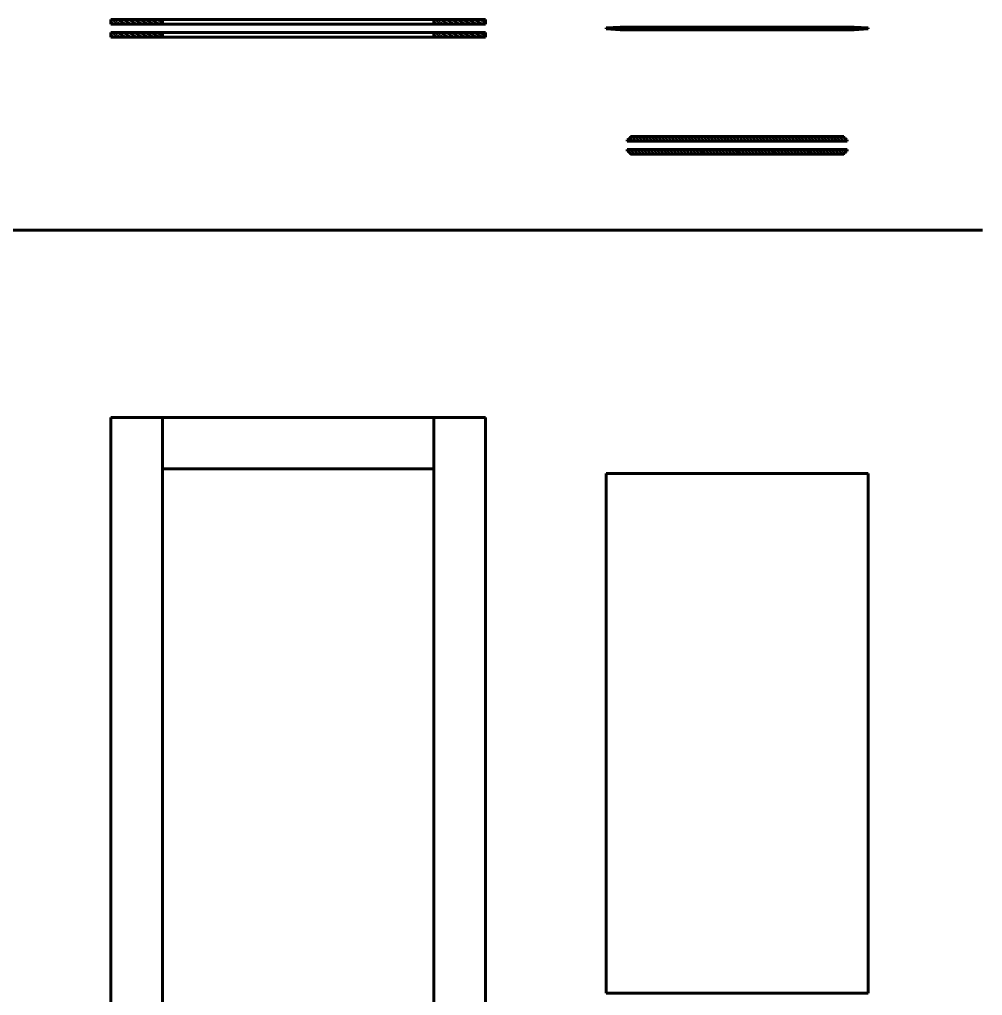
# Model space of a CAD drawing. Header units: inches. Extents: x -4554 to 14101, y -13650 to 2449.
# Drawn here: x 5193 to 7250, y -8735 to -6650 of the extents above; entities that cross this region are included whole.
import ezdxf

# ---------------------------------------------------------------- set-up
doc = ezdxf.new("R2010")
doc.units = ezdxf.units.IN
doc.layers.add('Слой1', color=7, linetype='Continuous')

# ---------------------------------------------------------------- blocks, each defined once
blk = doc.blocks.new('*B254')
at = {"layer": 'Слой1', "linetype": 'Continuous'}
for p, q in [((6094.3, -6660), (6078, -6650.6)), ((6083, -6650), (6100.3, -6660)), ((6106.3, -6660), (6089, -6650)), ((6095, -6650), (6112.3, -6660)), ((6118.3, -6660), (6101, -6650)), ((6107, -6650), (6124.3, -6660)), ((6130.3, -6660), (6113, -6650)), ((6119, -6650), (6136.3, -6660)), ((6142.3, -6660), (6125, -6650)), ((6131, -6650), (6148.3, -6660)), ((6154.3, -6660), (6137, -6650)), ((6143, -6650), (6160.3, -6660)), ((6166.3, -6660), (6149, -6650)), ((6155, -6650), (6172.3, -6660)), ((6178.3, -6660), (6161, -6650)), ((6167, -6650), (6184.3, -6660)), ((6188, -6658.7), (6173, -6650)), ((6179, -6650), (6188, -6655.2)), ((6188, -6651.7), (6185, -6650)), ((6078, -6654), (6088.3, -6660)), ((6082.3, -6660), (6078, -6657.5))]:
    blk.add_line(p, q, dxfattribs=at)
blk = doc.blocks.new('*B255')
at = {"layer": 'Слой1', "linetype": 'Continuous'}
for p, q in [((5404.3, -6660), (5388, -6650.6)), ((5393, -6650), (5410.3, -6660)), ((5416.3, -6660), (5399, -6650)), ((5405, -6650), (5422.3, -6660)), ((5428.3, -6660), (5411, -6650)), ((5417, -6650), (5434.3, -6660)), ((5440.3, -6660), (5423, -6650)), ((5429, -6650), (5446.3, -6660)), ((5452.3, -6660), (5435, -6650)), ((5441, -6650), (5458.3, -6660)), ((5464.3, -6660), (5447, -6650)), ((5453, -6650), (5470.3, -6660)), ((5476.3, -6660), (5459, -6650)), ((5465, -6650), (5482.3, -6660)), ((5488.3, -6660), (5471, -6650)), ((5477, -6650), (5494.3, -6660)), ((5498, -6658.7), (5483, -6650)), ((5489, -6650), (5498, -6655.2)), ((5498, -6651.7), (5495, -6650)), ((5388, -6654), (5398.3, -6660)), ((5392.3, -6660), (5388, -6657.5))]:
    blk.add_line(p, q, dxfattribs=at)
blk = doc.blocks.new('*B276')
at = {"layer": 'Слой1', "linetype": 'Continuous'}
for p, q in [((6094.3, -6660), (6078, -6650.6)), ((6083, -6650), (6100.3, -6660)), ((6106.3, -6660), (6089, -6650)), ((6095, -6650), (6112.3, -6660)), ((6118.3, -6660), (6101, -6650)), ((6107, -6650), (6124.3, -6660)), ((6130.3, -6660), (6113, -6650)), ((6119, -6650), (6136.3, -6660)), ((6142.3, -6660), (6125, -6650)), ((6131, -6650), (6148.3, -6660)), ((6154.3, -6660), (6137, -6650)), ((6143, -6650), (6160.3, -6660)), ((6166.3, -6660), (6149, -6650)), ((6155, -6650), (6172.3, -6660)), ((6178.3, -6660), (6161, -6650)), ((6167, -6650), (6184.3, -6660)), ((6188, -6658.7), (6173, -6650)), ((6179, -6650), (6188, -6655.2)), ((6188, -6651.7), (6185, -6650)), ((6078, -6654), (6088.3, -6660)), ((6082.3, -6660), (6078, -6657.5))]:
    blk.add_line(p, q, dxfattribs=at)
blk = doc.blocks.new('*B277')
at = {"layer": 'Слой1', "linetype": 'Continuous'}
for p, q in [((5404.3, -6660), (5388, -6650.6)), ((5393, -6650), (5410.3, -6660)), ((5416.3, -6660), (5399, -6650)), ((5405, -6650), (5422.3, -6660)), ((5428.3, -6660), (5411, -6650)), ((5417, -6650), (5434.3, -6660)), ((5440.3, -6660), (5423, -6650)), ((5429, -6650), (5446.3, -6660)), ((5452.3, -6660), (5435, -6650)), ((5441, -6650), (5458.3, -6660)), ((5464.3, -6660), (5447, -6650)), ((5453, -6650), (5470.3, -6660)), ((5476.3, -6660), (5459, -6650)), ((5465, -6650), (5482.3, -6660)), ((5488.3, -6660), (5471, -6650)), ((5477, -6650), (5494.3, -6660)), ((5498, -6658.7), (5483, -6650)), ((5489, -6650), (5498, -6655.2)), ((5498, -6651.7), (5495, -6650)), ((5388, -6654), (5398.3, -6660)), ((5392.3, -6660), (5388, -6657.5))]:
    blk.add_line(p, q, dxfattribs=at)
blk = doc.blocks.new('*B281')
at = {"layer": 'Слой1', "linetype": 'Continuous'}
for p, q in [((6094.3, -6688), (6078, -6678.6)), ((6078, -6682), (6088.3, -6688)), ((6082.3, -6688), (6078, -6685.5)), ((6083, -6678), (6100.3, -6688)), ((6106.3, -6688), (6089, -6678)), ((6095, -6678), (6112.3, -6688)), ((6118.3, -6688), (6101, -6678)), ((6107, -6678), (6124.3, -6688)), ((6130.3, -6688), (6113, -6678)), ((6119, -6678), (6136.3, -6688)), ((6142.3, -6688), (6125, -6678)), ((6131, -6678), (6148.3, -6688)), ((6154.3, -6688), (6137, -6678)), ((6143, -6678), (6160.3, -6688)), ((6166.3, -6688), (6149, -6678)), ((6155, -6678), (6172.3, -6688)), ((6178.3, -6688), (6161, -6678)), ((6167, -6678), (6184.3, -6688)), ((6188, -6686.7), (6173, -6678)), ((6179, -6678), (6188, -6683.2)), ((6188, -6679.7), (6185, -6678))]:
    blk.add_line(p, q, dxfattribs=at)
blk = doc.blocks.new('*B282')
at = {"layer": 'Слой1', "linetype": 'Continuous'}
for p, q in [((5404.3, -6688), (5388, -6678.6)), ((5388, -6682), (5398.3, -6688)), ((5392.3, -6688), (5388, -6685.5)), ((5393, -6678), (5410.3, -6688)), ((5416.3, -6688), (5399, -6678)), ((5405, -6678), (5422.3, -6688)), ((5428.3, -6688), (5411, -6678)), ((5417, -6678), (5434.3, -6688)), ((5440.3, -6688), (5423, -6678)), ((5429, -6678), (5446.3, -6688)), ((5452.3, -6688), (5435, -6678)), ((5441, -6678), (5458.3, -6688)), ((5464.3, -6688), (5447, -6678)), ((5453, -6678), (5470.3, -6688)), ((5476.3, -6688), (5459, -6678)), ((5465, -6678), (5482.3, -6688)), ((5488.3, -6688), (5471, -6678)), ((5477, -6678), (5494.3, -6688)), ((5498, -6686.7), (5483, -6678)), ((5489, -6678), (5498, -6683.2)), ((5498, -6679.7), (5495, -6678))]:
    blk.add_line(p, q, dxfattribs=at)
blk = doc.blocks.new('*B301')
at = {"layer": 'Слой1', "linetype": 'Continuous'}
for p, q in [((6503.4, -6910), (6498, -6900.7)), ((6501.1, -6900), (6506.9, -6910)), ((6510.3, -6910), (6504.5, -6900)), ((6508, -6900), (6513.8, -6910)), ((6517.2, -6910), (6511.5, -6900)), ((6514.9, -6900), (6520.7, -6910)), ((6524.2, -6910), (6518.4, -6900)), ((6521.9, -6900), (6527.6, -6910)), ((6531.1, -6910), (6525.3, -6900)), ((6528.8, -6900), (6534.6, -6910)), ((6538, -6910), (6532.3, -6900)), ((6535.7, -6900), (6541.5, -6910)), ((6545, -6910), (6539.2, -6900)), ((6542.7, -6900), (6548.4, -6910)), ((6551.9, -6910), (6546.1, -6900)), ((6549.6, -6900), (6555.4, -6910)), ((6558.8, -6910), (6553, -6900)), ((6556.5, -6900), (6562.3, -6910)), ((6565.7, -6910), (6560, -6900)), ((6563.4, -6900), (6569.2, -6910)), ((6572.7, -6910), (6566.9, -6900)), ((6570.4, -6900), (6576.1, -6910)), ((6579.6, -6910), (6573.8, -6900)), ((6577.3, -6900), (6583.1, -6910)), ((6586.5, -6910), (6580.8, -6900)), ((6584.2, -6900), (6590, -6910)), ((6593.5, -6910), (6587.7, -6900)), ((6591.1, -6900), (6596.9, -6910)), ((6600.4, -6910), (6594.6, -6900)), ((6598.1, -6900), (6603.9, -6910)), ((6607.3, -6910), (6601.5, -6900)), ((6605, -6900), (6610.8, -6910)), ((6614.2, -6910), (6608.5, -6900)), ((6611.9, -6900), (6617.7, -6910)), ((6621.2, -6910), (6615.4, -6900)), ((6618.9, -6900), (6624.6, -6910)), ((6628.1, -6910), (6622.3, -6900)), ((6625.8, -6900), (6631.6, -6910)), ((6635, -6910), (6629.3, -6900)), ((6632.7, -6900), (6638.5, -6910)), ((6642, -6910), (6636.2, -6900)), ((6639.6, -6900), (6645.4, -6910)), ((6648.9, -6910), (6643.1, -6900)), ((6646.6, -6900), (6652.3, -6910)), ((6655.8, -6910), (6650, -6900)), ((6653.5, -6900), (6659.3, -6910)), ((6662.7, -6910), (6657, -6900)), ((6660.4, -6900), (6666.2, -6910)), ((6669.7, -6910), (6663.9, -6900)), ((6667.4, -6900), (6673.1, -6910)), ((6676.6, -6910), (6670.8, -6900)), ((6674.3, -6900), (6680.1, -6910)), ((6683.5, -6910), (6677.8, -6900)), ((6681.2, -6900), (6687, -6910)), ((6690.5, -6910), (6684.7, -6900)), ((6688.1, -6900), (6693.9, -6910)), ((6697.4, -6910), (6691.6, -6900)), ((6695.1, -6900), (6700.8, -6910)), ((6704.3, -6910), (6698.5, -6900)), ((6702, -6900), (6707.8, -6910)), ((6711.2, -6910), (6705.5, -6900)), ((6708.9, -6900), (6714.7, -6910)), ((6718.2, -6910), (6712.4, -6900)), ((6715.9, -6900), (6721.6, -6910)), ((6725.1, -6910), (6719.3, -6900)), ((6722.8, -6900), (6728.6, -6910)), ((6732, -6910), (6726.2, -6900)), ((6729.7, -6900), (6735.5, -6910)), ((6739, -6910), (6733.2, -6900)), ((6736.6, -6900), (6742.4, -6910)), ((6745.9, -6910), (6740.1, -6900)), ((6743.6, -6900), (6749.3, -6910)), ((6752.8, -6910), (6747, -6900)), ((6750.5, -6900), (6756.3, -6910)), ((6759.7, -6910), (6754, -6900)), ((6757.4, -6900), (6763.2, -6910)), ((6766.7, -6910), (6760.9, -6900)), ((6764.4, -6900), (6770.1, -6910)), ((6773.6, -6910), (6767.8, -6900)), ((6771.3, -6900), (6777.1, -6910)), ((6780.5, -6910), (6774.7, -6900)), ((6778.2, -6900), (6784, -6910)), ((6787.4, -6910), (6781.7, -6900)), ((6785.1, -6900), (6790.9, -6910)), ((6794.4, -6910), (6788.6, -6900)), ((6792.1, -6900), (6797.8, -6910)), ((6801.3, -6910), (6795.5, -6900)), ((6799, -6900), (6804.8, -6910)), ((6808.2, -6910), (6802.5, -6900)), ((6805.9, -6900), (6811.7, -6910)), ((6815.2, -6910), (6809.4, -6900)), ((6812.9, -6900), (6818.6, -6910)), ((6822.1, -6910), (6816.3, -6900)), ((6819.8, -6900), (6825.6, -6910)), ((6829, -6910), (6823.2, -6900)), ((6826.7, -6900), (6832.5, -6910)), ((6835.9, -6910), (6830.2, -6900)), ((6833.6, -6900), (6839.4, -6910)), ((6842.9, -6910), (6837.1, -6900)), ((6840.6, -6900), (6846.3, -6910)), ((6849.8, -6910), (6844, -6900)), ((6847.5, -6900), (6853.3, -6910)), ((6856.7, -6910), (6851, -6900)), ((6854.4, -6900), (6860.2, -6910)), ((6863.7, -6910), (6857.9, -6900)), ((6861.3, -6900), (6867.1, -6910)), ((6870.6, -6910), (6864.8, -6900)), ((6868.3, -6900), (6874.1, -6910)), ((6877.5, -6910), (6871.7, -6900)), ((6875.2, -6900), (6881, -6910)), ((6884.4, -6910), (6878.7, -6900)), ((6882.1, -6900), (6887.9, -6910)), ((6891.4, -6910), (6885.6, -6900)), ((6889.1, -6900), (6894.8, -6910)), ((6898.3, -6910), (6892.5, -6900)), ((6896, -6900), (6901.8, -6910)), ((6905.2, -6910), (6899.5, -6900)), ((6902.9, -6900), (6908.7, -6910)), ((6912.2, -6910), (6906.4, -6900)), ((6909.8, -6900), (6915.6, -6910)), ((6919.1, -6910), (6913.3, -6900)), ((6916.8, -6900), (6922.5, -6910)), ((6926, -6910), (6920.2, -6900)), ((6923.7, -6900), (6929.5, -6910)), ((6932.9, -6910), (6927.2, -6900)), ((6930.6, -6900), (6936.4, -6910)), ((6939.9, -6910), (6934.1, -6900)), ((6937.6, -6900), (6943.3, -6910)), ((6946.8, -6910), (6941, -6900)), ((6944.5, -6900), (6950.3, -6910)), ((6953.7, -6910), (6948, -6900)), ((6951.4, -6900), (6957.2, -6910)), ((6491.3, -6907), (6493, -6910)), ((6496.5, -6910), (6494.1, -6905.9)), ((6495.9, -6903), (6499.9, -6910)), ((6960.7, -6910), (6958.6, -6906.4))]:
    blk.add_line(p, q, dxfattribs=at)
blk = doc.blocks.new('*B302')
at = {"layer": 'Слой1', "linetype": 'Continuous'}
for p, q in [((6491.3, -6928), (6493.3, -6931.6)), ((6500.5, -6938), (6494.7, -6928)), ((6498.2, -6928), (6504, -6938)), ((6507.4, -6938), (6501.7, -6928)), ((6505.1, -6928), (6510.9, -6938)), ((6514.4, -6938), (6508.6, -6928)), ((6512.1, -6928), (6517.8, -6938)), ((6521.3, -6938), (6515.5, -6928)), ((6519, -6928), (6524.8, -6938)), ((6528.2, -6938), (6522.4, -6928)), ((6525.9, -6928), (6531.7, -6938)), ((6535.1, -6938), (6529.4, -6928)), ((6532.8, -6928), (6538.6, -6938)), ((6542.1, -6938), (6536.3, -6928)), ((6539.8, -6928), (6545.5, -6938)), ((6549, -6938), (6543.2, -6928)), ((6546.7, -6928), (6552.5, -6938)), ((6555.9, -6938), (6550.2, -6928)), ((6553.6, -6928), (6559.4, -6938)), ((6562.9, -6938), (6557.1, -6928)), ((6560.5, -6928), (6566.3, -6938)), ((6569.8, -6938), (6564, -6928)), ((6567.5, -6928), (6573.3, -6938)), ((6576.7, -6938), (6570.9, -6928)), ((6574.4, -6928), (6580.2, -6938)), ((6583.6, -6938), (6577.9, -6928)), ((6581.3, -6928), (6587.1, -6938)), ((6590.6, -6938), (6584.8, -6928)), ((6588.3, -6928), (6594, -6938)), ((6597.5, -6938), (6591.7, -6928)), ((6595.2, -6928), (6601, -6938)), ((6604.4, -6938), (6598.7, -6928)), ((6602.1, -6928), (6607.9, -6938)), ((6611.4, -6938), (6605.6, -6928)), ((6609, -6928), (6614.8, -6938)), ((6618.3, -6938), (6612.5, -6928)), ((6616, -6928), (6621.7, -6938)), ((6625.2, -6938), (6619.4, -6928)), ((6622.9, -6928), (6628.7, -6938)), ((6632.1, -6938), (6626.4, -6928)), ((6629.8, -6928), (6635.6, -6938)), ((6639.1, -6938), (6633.3, -6928)), ((6636.8, -6928), (6642.5, -6938)), ((6646, -6938), (6640.2, -6928)), ((6643.7, -6928), (6649.5, -6938)), ((6652.9, -6938), (6647.2, -6928)), ((6650.6, -6928), (6656.4, -6938)), ((6659.9, -6938), (6654.1, -6928)), ((6657.5, -6928), (6663.3, -6938)), ((6666.8, -6938), (6661, -6928)), ((6664.5, -6928), (6670.2, -6938)), ((6673.7, -6938), (6667.9, -6928)), ((6671.4, -6928), (6677.2, -6938)), ((6680.6, -6938), (6674.9, -6928)), ((6678.3, -6928), (6684.1, -6938)), ((6687.6, -6938), (6681.8, -6928)), ((6685.3, -6928), (6691, -6938)), ((6694.5, -6938), (6688.7, -6928)), ((6692.2, -6928), (6698, -6938)), ((6701.4, -6938), (6695.6, -6928)), ((6699.1, -6928), (6704.9, -6938)), ((6708.4, -6938), (6702.6, -6928)), ((6706, -6928), (6711.8, -6938)), ((6715.3, -6938), (6709.5, -6928)), ((6713, -6928), (6718.7, -6938)), ((6722.2, -6938), (6716.4, -6928)), ((6719.9, -6928), (6725.7, -6938)), ((6729.1, -6938), (6723.4, -6928)), ((6726.8, -6928), (6732.6, -6938)), ((6736.1, -6938), (6730.3, -6928)), ((6733.8, -6928), (6739.5, -6938)), ((6743, -6938), (6737.2, -6928)), ((6740.7, -6928), (6746.5, -6938)), ((6749.9, -6938), (6744.1, -6928)), ((6747.6, -6928), (6753.4, -6938)), ((6756.8, -6938), (6751.1, -6928)), ((6754.5, -6928), (6760.3, -6938)), ((6763.8, -6938), (6758, -6928)), ((6761.5, -6928), (6767.2, -6938)), ((6770.7, -6938), (6764.9, -6928)), ((6768.4, -6928), (6774.2, -6938)), ((6777.6, -6938), (6771.9, -6928)), ((6775.3, -6928), (6781.1, -6938)), ((6784.6, -6938), (6778.8, -6928)), ((6782.3, -6928), (6788, -6938)), ((6791.5, -6938), (6785.7, -6928)), ((6789.2, -6928), (6795, -6938)), ((6798.4, -6938), (6792.6, -6928)), ((6796.1, -6928), (6801.9, -6938)), ((6805.3, -6938), (6799.6, -6928)), ((6803, -6928), (6808.8, -6938)), ((6812.3, -6938), (6806.5, -6928)), ((6810, -6928), (6815.7, -6938)), ((6819.2, -6938), (6813.4, -6928)), ((6816.9, -6928), (6822.7, -6938)), ((6826.1, -6938), (6820.4, -6928)), ((6823.8, -6928), (6829.6, -6938)), ((6833.1, -6938), (6827.3, -6928)), ((6830.7, -6928), (6836.5, -6938)), ((6840, -6938), (6834.2, -6928)), ((6837.7, -6928), (6843.5, -6938)), ((6846.9, -6938), (6841.1, -6928)), ((6844.6, -6928), (6850.4, -6938)), ((6853.8, -6938), (6848.1, -6928)), ((6851.5, -6928), (6857.3, -6938)), ((6860.8, -6938), (6855, -6928)), ((6858.5, -6928), (6864.2, -6938)), ((6867.7, -6938), (6861.9, -6928)), ((6865.4, -6928), (6871.2, -6938)), ((6874.6, -6938), (6868.9, -6928)), ((6872.3, -6928), (6878.1, -6938)), ((6881.6, -6938), (6875.8, -6928)), ((6879.2, -6928), (6885, -6938)), ((6888.5, -6938), (6882.7, -6928)), ((6886.2, -6928), (6891.9, -6938)), ((6895.4, -6938), (6889.6, -6928)), ((6893.1, -6928), (6898.9, -6938)), ((6902.3, -6938), (6896.6, -6928)), ((6900, -6928), (6905.8, -6938)), ((6909.3, -6938), (6903.5, -6928)), ((6907, -6928), (6912.7, -6938)), ((6916.2, -6938), (6910.4, -6928)), ((6913.9, -6928), (6919.7, -6938)), ((6923.1, -6938), (6917.4, -6928)), ((6920.8, -6928), (6926.6, -6938)), ((6930.1, -6938), (6924.3, -6928)), ((6927.7, -6928), (6933.5, -6938)), ((6937, -6938), (6931.2, -6928)), ((6934.7, -6928), (6940.4, -6938)), ((6943.9, -6938), (6938.1, -6928)), ((6941.6, -6928), (6947.4, -6938)), ((6950.8, -6938), (6945.1, -6928)), ((6948.5, -6928), (6954, -6937.4)), ((6956.1, -6935.1), (6952, -6928)), ((6955.5, -6928), (6957.8, -6932.1)), ((6960.7, -6931), (6958.9, -6928))]:
    blk.add_line(p, q, dxfattribs=at)
blk = doc.blocks.new('*B304')
at = {"layer": 'Слой1', "linetype": 'Continuous'}
for p, q in [((6459.5, -6667.1), (6455.9, -6670.6)), ((6458.1, -6667.1), (6455.9, -6669.2)), ((6459.5, -6668.5), (6457.4, -6670.6)), ((6459.9, -6670.9), (6463.4, -6667.4)), ((6459.9, -6669.5), (6462, -6667.4)), ((6461.3, -6670.9), (6463.4, -6668.8)), ((6468.6, -6666.5), (6465, -6670)), ((6467.2, -6666.5), (6465, -6668.6)), ((6468.6, -6667.9), (6466.4, -6670)), ((6467.8, -6671.5), (6471.4, -6667.9)), ((6467.8, -6670), (6470, -6667.9)), ((6469.3, -6671.5), (6471.4, -6669.3)), ((6477.5, -6666), (6474, -6669.5)), ((6476.1, -6666), (6474, -6668.1)), ((6477.5, -6667.4), (6475.4, -6669.5)), ((6475.8, -6672), (6479.3, -6668.5)), ((6475.8, -6670.6), (6477.9, -6668.5)), ((6477.2, -6672), (6479.3, -6669.9)), ((6486, -6666), (6482.5, -6669.5)), ((6484.6, -6666), (6482.5, -6668.1)), ((6486, -6667.4), (6483.9, -6669.5)), ((6484.3, -6672), (6487.8, -6668.5)), ((6484.3, -6670.6), (6486.4, -6668.5)), ((6485.7, -6672), (6487.8, -6669.9)), ((6494.5, -6666), (6491, -6669.5)), ((6493.1, -6666), (6491, -6668.1)), ((6494.5, -6667.4), (6492.4, -6669.5)), ((6492.8, -6672), (6496.3, -6668.5)), ((6492.8, -6670.6), (6494.9, -6668.5)), ((6494.2, -6672), (6496.3, -6669.9)), ((6503, -6666), (6499.5, -6669.5)), ((6501.6, -6666), (6499.5, -6668.1)), ((6503, -6667.4), (6500.9, -6669.5)), ((6501.2, -6672), (6504.8, -6668.5)), ((6501.2, -6670.6), (6503.4, -6668.5)), ((6502.7, -6672), (6504.8, -6669.9)), ((6511.5, -6666), (6508, -6669.5)), ((6510.1, -6666), (6508, -6668.1)), ((6511.5, -6667.4), (6509.4, -6669.5)), ((6509.7, -6672), (6513.3, -6668.5)), ((6509.7, -6670.6), (6511.9, -6668.5)), ((6511.1, -6672), (6513.3, -6669.9)), ((6520, -6666), (6516.4, -6669.5)), ((6518.6, -6666), (6516.4, -6668.1)), ((6520, -6667.4), (6517.9, -6669.5)), ((6518.2, -6672), (6521.8, -6668.5)), ((6518.2, -6670.6), (6520.3, -6668.5)), ((6519.6, -6672), (6521.8, -6669.9)), ((6528.5, -6666), (6524.9, -6669.5)), ((6527, -6666), (6524.9, -6668.1)), ((6528.5, -6667.4), (6526.3, -6669.5)), ((6526.7, -6672), (6530.2, -6668.5)), ((6526.7, -6670.6), (6528.8, -6668.5)), ((6528.1, -6672), (6530.2, -6669.9)), ((6536.9, -6666), (6533.4, -6669.5)), ((6535.5, -6666), (6533.4, -6668.1)), ((6536.9, -6667.4), (6534.8, -6669.5)), ((6535.2, -6672), (6538.7, -6668.5)), ((6535.2, -6670.6), (6537.3, -6668.5)), ((6536.6, -6672), (6538.7, -6669.9)), ((6545.4, -6666), (6541.9, -6669.5)), ((6544, -6666), (6541.9, -6668.1)), ((6545.4, -6667.4), (6543.3, -6669.5)), ((6543.7, -6672), (6547.2, -6668.5)), ((6543.7, -6670.6), (6545.8, -6668.5)), ((6545.1, -6672), (6547.2, -6669.9)), ((6553.9, -6666), (6550.4, -6669.5)), ((6552.5, -6666), (6550.4, -6668.1)), ((6553.9, -6667.4), (6551.8, -6669.5)), ((6552.2, -6672), (6555.7, -6668.5)), ((6552.2, -6670.6), (6554.3, -6668.5)), ((6553.6, -6672), (6555.7, -6669.9)), ((6562.4, -6666), (6558.9, -6669.5)), ((6561, -6666), (6558.9, -6668.1)), ((6562.4, -6667.4), (6560.3, -6669.5)), ((6560.6, -6672), (6564.2, -6668.5)), ((6560.6, -6670.6), (6562.8, -6668.5)), ((6562.1, -6672), (6564.2, -6669.9)), ((6570.9, -6666), (6567.4, -6669.5)), ((6569.5, -6666), (6567.4, -6668.1)), ((6570.9, -6667.4), (6568.8, -6669.5)), ((6569.1, -6672), (6572.7, -6668.5)), ((6569.1, -6670.6), (6571.3, -6668.5)), ((6570.5, -6672), (6572.7, -6669.9)), ((6579.4, -6666), (6575.8, -6669.5)), ((6578, -6666), (6575.8, -6668.1)), ((6579.4, -6667.4), (6577.3, -6669.5)), ((6577.6, -6672), (6581.2, -6668.5)), ((6577.6, -6670.6), (6579.7, -6668.5)), ((6579, -6672), (6581.2, -6669.9)), ((6587.9, -6666), (6584.3, -6669.5)), ((6586.4, -6666), (6584.3, -6668.1)), ((6587.9, -6667.4), (6585.7, -6669.5)), ((6586.1, -6672), (6589.6, -6668.5)), ((6586.1, -6670.6), (6588.2, -6668.5)), ((6587.5, -6672), (6589.6, -6669.9)), ((6596.3, -6666), (6592.8, -6669.5)), ((6594.9, -6666), (6592.8, -6668.1)), ((6596.3, -6667.4), (6594.2, -6669.5)), ((6594.6, -6672), (6598.1, -6668.5)), ((6594.6, -6670.6), (6596.7, -6668.5)), ((6596, -6672), (6598.1, -6669.9)), ((6604.8, -6666), (6601.3, -6669.5)), ((6603.4, -6666), (6601.3, -6668.1)), ((6604.8, -6667.4), (6602.7, -6669.5)), ((6603.1, -6672), (6606.6, -6668.5)), ((6603.1, -6670.6), (6605.2, -6668.5)), ((6604.5, -6672), (6606.6, -6669.9)), ((6613.3, -6666), (6609.8, -6669.5)), ((6611.9, -6666), (6609.8, -6668.1)), ((6613.3, -6667.4), (6611.2, -6669.5)), ((6611.6, -6672), (6615.1, -6668.5)), ((6611.6, -6670.6), (6613.7, -6668.5)), ((6613, -6672), (6615.1, -6669.9)), ((6621.8, -6666), (6618.3, -6669.5)), ((6620.4, -6666), (6618.3, -6668.1)), ((6621.8, -6667.4), (6619.7, -6669.5)), ((6620, -6672), (6623.6, -6668.5)), ((6620, -6670.6), (6622.2, -6668.5)), ((6621.5, -6672), (6623.6, -6669.9)), ((6630.3, -6666), (6626.7, -6669.5)), ((6628.9, -6666), (6626.7, -6668.1)), ((6630.3, -6667.4), (6628.2, -6669.5)), ((6628.5, -6672), (6632.1, -6668.5)), ((6628.5, -6670.6), (6630.6, -6668.5)), ((6629.9, -6672), (6632.1, -6669.9)), ((6638.8, -6666), (6635.2, -6669.5)), ((6637.4, -6666), (6635.2, -6668.1)), ((6638.8, -6667.4), (6636.6, -6669.5)), ((6637, -6672), (6640.5, -6668.5)), ((6637, -6670.6), (6639.1, -6668.5)), ((6638.4, -6672), (6640.5, -6669.9)), ((6647.3, -6666), (6643.7, -6669.5)), ((6645.8, -6666), (6643.7, -6668.1)), ((6647.3, -6667.4), (6645.1, -6669.5)), ((6645.5, -6672), (6649, -6668.5)), ((6645.5, -6670.6), (6647.6, -6668.5)), ((6646.9, -6672), (6649, -6669.9)), ((6655.7, -6666), (6652.2, -6669.5)), ((6654.3, -6666), (6652.2, -6668.1)), ((6655.7, -6667.4), (6653.6, -6669.5)), ((6654, -6672), (6657.5, -6668.5)), ((6654, -6670.6), (6656.1, -6668.5)), ((6655.4, -6672), (6657.5, -6669.9)), ((6664.2, -6666), (6660.7, -6669.5)), ((6662.8, -6666), (6660.7, -6668.1)), ((6664.2, -6667.4), (6662.1, -6669.5)), ((6662.5, -6672), (6666, -6668.5)), ((6662.5, -6670.6), (6664.6, -6668.5)), ((6663.9, -6672), (6666, -6669.9)), ((6672.7, -6666), (6669.2, -6669.5)), ((6671.3, -6666), (6669.2, -6668.1)), ((6672.7, -6667.4), (6670.6, -6669.5)), ((6671, -6672), (6674.5, -6668.5)), ((6671, -6670.6), (6673.1, -6668.5)), ((6672.4, -6672), (6674.5, -6669.9)), ((6681.2, -6666), (6677.7, -6669.5)), ((6679.8, -6666), (6677.7, -6668.1)), ((6681.2, -6667.4), (6679.1, -6669.5)), ((6679.4, -6672), (6683, -6668.5)), ((6679.4, -6670.6), (6681.6, -6668.5)), ((6680.9, -6672), (6683, -6669.9)), ((6689.7, -6666), (6686.1, -6669.5)), ((6688.3, -6666), (6686.1, -6668.1)), ((6689.7, -6667.4), (6687.6, -6669.5)), ((6687.9, -6672), (6691.5, -6668.5)), ((6687.9, -6670.6), (6690, -6668.5)), ((6689.3, -6672), (6691.5, -6669.9)), ((6698.2, -6666), (6694.6, -6669.5)), ((6696.8, -6666), (6694.6, -6668.1)), ((6698.2, -6667.4), (6696, -6669.5)), ((6696.4, -6672), (6699.9, -6668.5)), ((6696.4, -6670.6), (6698.5, -6668.5)), ((6697.8, -6672), (6699.9, -6669.9)), ((6706.7, -6666), (6703.1, -6669.5)), ((6705.2, -6666), (6703.1, -6668.1)), ((6706.7, -6667.4), (6704.5, -6669.5)), ((6704.9, -6672), (6708.4, -6668.5)), ((6704.9, -6670.6), (6707, -6668.5)), ((6706.3, -6672), (6708.4, -6669.9)), ((6715.1, -6666), (6711.6, -6669.5)), ((6713.7, -6666), (6711.6, -6668.1)), ((6715.1, -6667.4), (6713, -6669.5)), ((6713.4, -6672), (6716.9, -6668.5)), ((6713.4, -6670.6), (6715.5, -6668.5)), ((6714.8, -6672), (6716.9, -6669.9)), ((6723.6, -6666), (6720.1, -6669.5)), ((6722.2, -6666), (6720.1, -6668.1)), ((6723.6, -6667.4), (6721.5, -6669.5)), ((6721.9, -6672), (6725.4, -6668.5)), ((6721.9, -6670.6), (6724, -6668.5)), ((6723.3, -6672), (6725.4, -6669.9)), ((6732.1, -6666), (6728.6, -6669.5)), ((6730.7, -6666), (6728.6, -6668.1)), ((6732.1, -6667.4), (6730, -6669.5)), ((6730.3, -6672), (6733.9, -6668.5)), ((6730.3, -6670.6), (6732.5, -6668.5)), ((6731.8, -6672), (6733.9, -6669.9)), ((6740.6, -6666), (6737.1, -6669.5)), ((6739.2, -6666), (6737.1, -6668.1)), ((6740.6, -6667.4), (6738.5, -6669.5)), ((6738.8, -6672), (6742.4, -6668.5)), ((6738.8, -6670.6), (6741, -6668.5)), ((6740.2, -6672), (6742.4, -6669.9)), ((6749.1, -6666), (6745.5, -6669.5)), ((6747.7, -6666), (6745.5, -6668.1)), ((6749.1, -6667.4), (6747, -6669.5)), ((6747.3, -6672), (6750.9, -6668.5)), ((6747.3, -6670.6), (6749.4, -6668.5)), ((6748.7, -6672), (6750.9, -6669.9)), ((6757.6, -6666), (6754, -6669.5)), ((6756.1, -6666), (6754, -6668.1)), ((6757.6, -6667.4), (6755.4, -6669.5)), ((6755.8, -6672), (6759.3, -6668.5)), ((6755.8, -6670.6), (6757.9, -6668.5)), ((6757.2, -6672), (6759.3, -6669.9)), ((6766, -6666), (6762.5, -6669.5)), ((6764.6, -6666), (6762.5, -6668.1)), ((6766, -6667.4), (6763.9, -6669.5)), ((6764.3, -6672), (6767.8, -6668.5)), ((6764.3, -6670.6), (6766.4, -6668.5)), ((6765.7, -6672), (6767.8, -6669.9)), ((6774.5, -6666), (6771, -6669.5)), ((6773.1, -6666), (6771, -6668.1)), ((6774.5, -6667.4), (6772.4, -6669.5)), ((6772.8, -6672), (6776.3, -6668.5)), ((6772.8, -6670.6), (6774.9, -6668.5)), ((6774.2, -6672), (6776.3, -6669.9)), ((6783, -6666), (6779.5, -6669.5)), ((6781.6, -6666), (6779.5, -6668.1)), ((6783, -6667.4), (6780.9, -6669.5)), ((6781.3, -6672), (6784.8, -6668.5)), ((6781.3, -6670.6), (6783.4, -6668.5)), ((6782.7, -6672), (6784.8, -6669.9)), ((6791.5, -6666), (6788, -6669.5)), ((6790.1, -6666), (6788, -6668.1)), ((6791.5, -6667.4), (6789.4, -6669.5)), ((6789.7, -6672), (6793.3, -6668.5)), ((6789.7, -6670.6), (6791.9, -6668.5)), ((6791.2, -6672), (6793.3, -6669.9)), ((6800, -6666), (6796.5, -6669.5)), ((6798.6, -6666), (6796.5, -6668.1)), ((6800, -6667.4), (6797.9, -6669.5)), ((6798.2, -6672), (6801.8, -6668.5)), ((6798.2, -6670.6), (6800.4, -6668.5)), ((6799.6, -6672), (6801.8, -6669.9)), ((6808.5, -6666), (6804.9, -6669.5)), ((6807.1, -6666), (6804.9, -6668.1)), ((6808.5, -6667.4), (6806.4, -6669.5)), ((6806.7, -6672), (6810.3, -6668.5)), ((6806.7, -6670.6), (6808.8, -6668.5)), ((6808.1, -6672), (6810.3, -6669.9)), ((6817, -6666), (6813.4, -6669.5)), ((6815.5, -6666), (6813.4, -6668.1)), ((6817, -6667.4), (6814.8, -6669.5)), ((6815.2, -6672), (6818.7, -6668.5)), ((6815.2, -6670.6), (6817.3, -6668.5)), ((6816.6, -6672), (6818.7, -6669.9)), ((6825.4, -6666), (6821.9, -6669.5)), ((6824, -6666), (6821.9, -6668.1)), ((6825.4, -6667.4), (6823.3, -6669.5)), ((6823.7, -6672), (6827.2, -6668.5)), ((6823.7, -6670.6), (6825.8, -6668.5)), ((6825.1, -6672), (6827.2, -6669.9)), ((6833.9, -6666), (6830.4, -6669.5)), ((6832.5, -6666), (6830.4, -6668.1)), ((6833.9, -6667.4), (6831.8, -6669.5)), ((6832.2, -6672), (6835.7, -6668.5)), ((6832.2, -6670.6), (6834.3, -6668.5)), ((6833.6, -6672), (6835.7, -6669.9)), ((6842.4, -6666), (6838.9, -6669.5)), ((6841, -6666), (6838.9, -6668.1)), ((6842.4, -6667.4), (6840.3, -6669.5)), ((6840.7, -6672), (6844.2, -6668.5)), ((6840.7, -6670.6), (6842.8, -6668.5)), ((6842.1, -6672), (6844.2, -6669.9)), ((6850.9, -6666), (6847.4, -6669.5)), ((6849.5, -6666), (6847.4, -6668.1)), ((6850.9, -6667.4), (6848.8, -6669.5)), ((6849.1, -6672), (6852.7, -6668.5)), ((6849.1, -6670.6), (6851.3, -6668.5)), ((6850.6, -6672), (6852.7, -6669.9)), ((6859.4, -6666), (6855.9, -6669.5)), ((6858, -6666), (6855.9, -6668.1)), ((6859.4, -6667.4), (6857.3, -6669.5)), ((6857.6, -6672), (6861.2, -6668.5)), ((6857.6, -6670.6), (6859.8, -6668.5)), ((6859, -6672), (6861.2, -6669.9)), ((6867.9, -6666), (6864.3, -6669.5)), ((6866.5, -6666), (6864.3, -6668.1)), ((6867.9, -6667.4), (6865.8, -6669.5)), ((6866.1, -6672), (6869.6, -6668.5)), ((6866.1, -6670.6), (6868.2, -6668.5)), ((6867.5, -6672), (6869.6, -6669.9)), ((6876.4, -6666), (6872.8, -6669.5)), ((6874.9, -6666), (6872.8, -6668.1)), ((6876.4, -6667.4), (6874.2, -6669.5)), ((6874.6, -6672), (6878.1, -6668.5)), ((6874.6, -6670.6), (6876.7, -6668.5)), ((6876, -6672), (6878.1, -6669.9)), ((6884.8, -6666), (6881.3, -6669.5)), ((6883.4, -6666), (6881.3, -6668.1)), ((6884.8, -6667.4), (6882.7, -6669.5)), ((6883.1, -6672), (6886.6, -6668.5)), ((6883.1, -6670.6), (6885.2, -6668.5)), ((6884.5, -6672), (6886.6, -6669.9)), ((6893.3, -6666), (6889.8, -6669.5)), ((6891.9, -6666), (6889.8, -6668.1)), ((6893.3, -6667.4), (6891.2, -6669.5)), ((6891.6, -6672), (6895.1, -6668.5)), ((6891.6, -6670.6), (6893.7, -6668.5)), ((6893, -6672), (6895.1, -6669.9)), ((6901.8, -6666), (6898.3, -6669.5)), ((6900.4, -6666), (6898.3, -6668.1)), ((6901.8, -6667.4), (6899.7, -6669.5)), ((6900.1, -6672), (6903.6, -6668.5)), ((6900.1, -6670.6), (6902.2, -6668.5)), ((6901.5, -6672), (6903.6, -6669.9)), ((6910.3, -6666), (6906.8, -6669.5)), ((6908.9, -6666), (6906.8, -6668.1)), ((6910.3, -6667.4), (6908.2, -6669.5)), ((6908.5, -6672), (6912.1, -6668.5)), ((6908.5, -6670.6), (6910.7, -6668.5)), ((6910, -6672), (6912.1, -6669.9)), ((6918.8, -6666), (6915.2, -6669.5)), ((6917.4, -6666), (6915.2, -6668.1)), ((6918.8, -6667.4), (6916.7, -6669.5)), ((6917, -6672), (6920.6, -6668.5)), ((6917, -6670.6), (6919.1, -6668.5)), ((6918.4, -6672), (6920.6, -6669.9)), ((6927.3, -6666), (6923.7, -6669.5)), ((6925.9, -6666), (6923.7, -6668.1)), ((6927.3, -6667.4), (6925.1, -6669.5)), ((6925.5, -6672), (6929, -6668.5)), ((6925.5, -6670.6), (6927.6, -6668.5)), ((6926.9, -6672), (6929, -6669.9)), ((6935.8, -6666), (6932.2, -6669.5)), ((6934.3, -6666), (6932.2, -6668.1)), ((6935.8, -6667.4), (6933.6, -6669.5)), ((6934, -6672), (6937.5, -6668.5)), ((6934, -6670.6), (6936.1, -6668.5)), ((6935.4, -6672), (6937.5, -6669.9)), ((6944.2, -6666), (6940.7, -6669.5)), ((6942.8, -6666), (6940.7, -6668.1)), ((6944.2, -6667.4), (6942.1, -6669.5)), ((6942.5, -6672), (6946, -6668.5)), ((6942.5, -6670.6), (6944.6, -6668.5)), ((6943.9, -6672), (6946, -6669.9)), ((6952.7, -6666), (6949.2, -6669.5)), ((6951.3, -6666), (6949.2, -6668.1)), ((6952.7, -6667.4), (6950.6, -6669.5)), ((6951, -6672), (6954.5, -6668.5)), ((6951, -6670.6), (6953.1, -6668.5)), ((6952.4, -6672), (6954.5, -6669.9)), ((6961.2, -6666), (6957.7, -6669.5)), ((6959.8, -6666), (6957.7, -6668.1)), ((6961.2, -6667.4), (6959.1, -6669.5)), ((6959.5, -6672), (6963, -6668.5)), ((6959.5, -6670.6), (6961.6, -6668.5)), ((6960.9, -6672), (6963, -6669.9)), ((6969.7, -6666), (6966.2, -6669.5)), ((6968.3, -6666), (6966.2, -6668.1)), ((6969.7, -6667.4), (6967.6, -6669.5)), ((6967.9, -6672), (6971.5, -6668.5)), ((6967.9, -6670.6), (6970.1, -6668.5)), ((6969.4, -6672), (6971.5, -6669.9)), ((6978, -6666.1), (6974.5, -6669.7)), ((6976.6, -6666.1), (6974.5, -6668.3)), ((6978, -6667.6), (6975.9, -6669.7)), ((6976.5, -6672), (6980, -6668.4)), ((6976.5, -6670.6), (6978.6, -6668.4)), ((6977.9, -6672), (6980, -6669.8)), ((6986, -6666.7), (6982.5, -6670.2)), ((6984.6, -6666.7), (6982.5, -6668.8)), ((6986, -6668.1), (6983.9, -6670.2)), ((6985.5, -6671.4), (6989.1, -6667.8)), ((6985.5, -6669.9), (6987.7, -6667.8)), ((6987, -6671.4), (6989.1, -6669.2)), ((6994, -6667.2), (6990.4, -6670.7)), ((6992.5, -6667.2), (6990.4, -6669.3)), ((6994, -6668.6), (6991.8, -6670.7))]:
    blk.add_line(p, q, dxfattribs=at)

msp = doc.modelspace()

# ---------------------------------------------------------------- linework, layer by layer
at = {"layer": 'Слой1', "color": 7, "linetype": 'Continuous', "lineweight": 60}
for p, q in [((5500, -6650), (5388, -6650)), ((5388, -6660), (5388, -6650)), ((6188, -6650), (5388, -6650)), ((5388, -6660), (5388, -6650)), ((5498, -6660), (5498, -6650)), ((5498, -6660), (5498, -6650)), ((6188, -6650), (6076, -6650)), ((6078, -6660), (6078, -6650)), ((6078, -6660), (6078, -6650)), ((6188, -6660), (6188, -6650)), ((6188, -6660), (6188, -6650)), ((6188, -6660), (5388, -6660)), ((6188, -6660), (5388, -6660)), ((6476, -6666), (6446, -6668)), ((6446, -6668), (6446, -6670)), ((6476, -6672), (6446, -6670)), ((6976, -6666), (6476, -6666)), ((7006, -6668), (6976, -6666)), ((7006, -6670), (6976, -6672)), ((7006, -6670), (7006, -6668)), ((6188, -6678), (5388, -6678)), ((5388, -6678), (5388, -6688)), ((6188, -6688), (5388, -6688)), ((5498, -6678), (5498, -6688)), ((6078, -6678), (6078, -6688)), ((6188, -6678), (6188, -6688)), ((6976, -6672), (6476, -6672)), ((6954, -6900), (6498, -6900)), ((6498, -6900), (6498, -6902)), ((6954, -6900), (6954, -6902)), ((6491, -6907), (6491, -6910)), ((6498, -6902), (6496, -6902)), ((6954, -6902), (6956, -6902)), ((6961, -6907), (6961, -6910)), ((6491, -6931), (6491, -6928)), ((6498, -6936), (6496, -6936)), ((6498, -6938), (6498, -6936)), ((6954, -6938), (6498, -6938)), ((6954, -6938), (6954, -6936)), ((6954, -6936), (6956, -6936)), ((6961, -6931), (6961, -6928)), ((6188, -7500), (5388, -7500)), ((5388, -9600), (5388, -7500)), ((5498, -9600), (5498, -7500)), ((6078, -9600), (6078, -7500)), ((6188, -9600), (6188, -7500)), ((6078, -7610), (5498, -7610))]:
    msp.add_line(p, q, dxfattribs=at)
at = {"layer": 'Слой1', "linetype": 'Continuous', "lineweight": 60}
for p, q in [((6491, -6910), (6961, -6910)), ((6961, -6928), (6491, -6928)), ((-3250, -7100), (7250, -7100)), ((6446, -8730), (6446, -7620)), ((6446, -7620), (7006, -7620)), ((7006, -7620), (7006, -8730)), ((7006, -8730), (6446, -8730))]:
    msp.add_line(p, q, dxfattribs=at)
at = {"layer": 'Слой1', "color": 7, "linetype": 'Continuous', "lineweight": 60}
for centre, start, end in [((6491, -6902), 269.7426, 360), ((6961, -6902), 180, 270.2574), ((6491, -6936), 0, 90.2574), ((6961, -6936), 89.7426, 180)]:
    msp.add_arc(centre, 5, start, end, dxfattribs=at)

# ---------------------------------------------------------------- block references
at = {"layer": 'Слой1'}
for name in ['*B255', '*B277', '*B254', '*B276', '*B304', '*B282', '*B281', '*B301', '*B302']:
    msp.add_blockref(name, (0, 0), dxfattribs=at)

doc.saveas('drawing.dxf')
